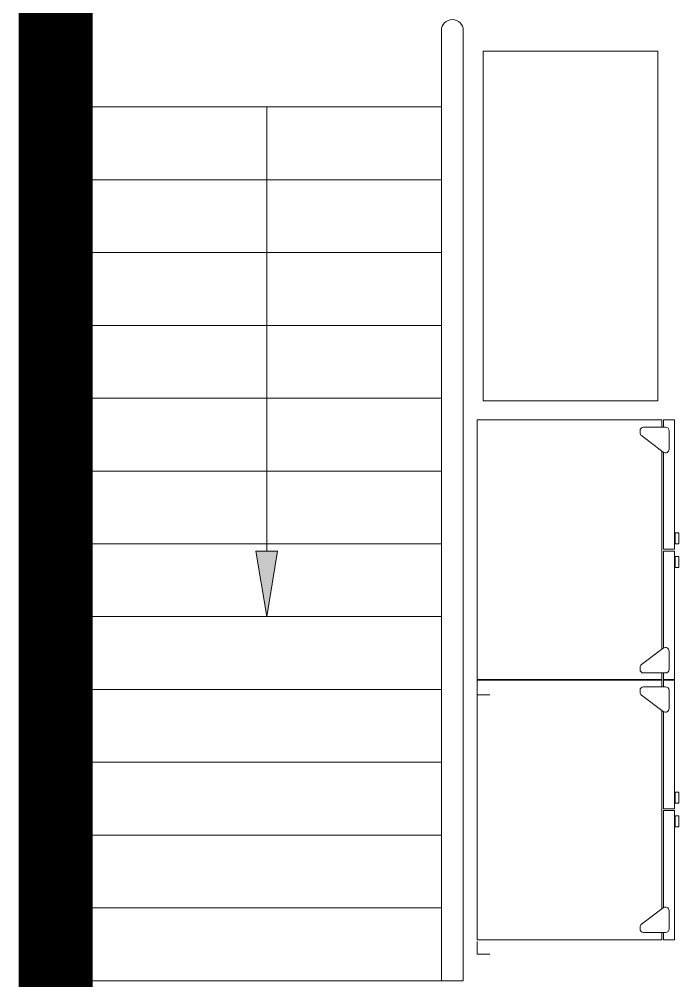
# Model space of a CAD drawing. Header units: inches. Extents: x -675 to 1187, y -924 to 1124.
# Drawn here: x -675.4 to -584.8, y -507.4 to -375.3 of the extents above; entities that cross this region are included whole.
import ezdxf

# ---------------------------------------------------------------- set-up
doc = ezdxf.new("R2010")
doc.units = ezdxf.units.IN
doc.header["$MEASUREMENT"] = 0
doc.layers.get('Defpoints').update_dxf_attribs({"color": 50, "lineweight": 9})
for name, color, linetype, lineweight in [('A-Furn-Chair', 250, 'Continuous', 13), ('Base_dwg', 8, 'Continuous', 9), ('core and shell', 50, 'Continuous', 9), ('S-Appliance-Fine', 250, 'Continuous', 13), ('S-Appliance-Medium', 250, 'Continuous', 13)]:
    doc.layers.add(name, color=color, linetype=linetype, lineweight=lineweight)

# ---------------------------------------------------------------- blocks, each defined once
blk = doc.blocks.new('Base_dwg-531197-Level 1 Copy 1')
at = {"layer": 'core and shell'}
blk.add_hatch(color=256, dxfattribs=at).paths.add_polyline_path([(359.41, 466.6), (357.91, 475.6), (360.91, 475.6)], flags=0)
at = {"layer": 'A-Furn-Chair', "flags": 128}
blk.add_lwpolyline([(389.13, 496.25), (413.13, 496.25), (413.13, 544.25), (389.13, 544.25)], close=True, dxfattribs=at)
at = {"layer": 'core and shell'}
for p, q in [((335.41, 359.9), (335.41, 1861.47)), ((335.41, 548.58), (325.41, 548.58)), ((335.41, 548.46), (325.41, 548.46)), ((335.41, 548.33), (325.41, 548.33)), ((335.41, 548.21), (325.41, 548.21)), ((335.41, 548.08), (325.41, 548.08)), ((335.41, 547.96), (325.41, 547.96)), ((335.41, 547.83), (325.41, 547.83)), ((335.41, 547.71), (325.41, 547.71)), ((335.41, 547.58), (325.41, 547.58)), ((335.41, 547.46), (325.41, 547.46)), ((335.41, 547.33), (325.41, 547.33)), ((335.41, 547.21), (325.41, 547.21)), ((335.41, 547.08), (325.41, 547.08)), ((335.41, 546.96), (325.41, 546.96)), ((335.41, 546.83), (325.41, 546.83)), ((383.41, 547.1), (383.41, 416.6)), ((335.41, 546.71), (325.41, 546.71)), ((335.41, 546.58), (325.41, 546.58)), ((335.41, 546.46), (325.41, 546.46)), ((335.41, 546.33), (325.41, 546.33)), ((335.41, 546.21), (325.41, 546.21)), ((335.41, 546.08), (325.41, 546.08)), ((335.41, 545.96), (325.41, 545.96)), ((335.41, 545.83), (325.41, 545.83)), ((335.41, 545.71), (325.41, 545.71)), ((335.41, 545.58), (325.41, 545.58)), ((335.41, 545.46), (325.41, 545.46)), ((335.41, 545.33), (325.41, 545.33)), ((335.41, 545.21), (325.41, 545.21)), ((335.41, 545.08), (325.41, 545.08)), ((335.41, 544.96), (325.41, 544.96)), ((335.41, 544.83), (325.41, 544.83)), ((335.41, 544.71), (325.41, 544.71)), ((335.41, 544.58), (325.41, 544.58)), ((335.41, 544.46), (325.41, 544.46)), ((335.41, 544.33), (325.41, 544.33)), ((335.41, 544.21), (325.41, 544.21)), ((335.41, 544.08), (325.41, 544.08)), ((335.41, 543.96), (325.41, 543.96)), ((335.41, 543.83), (325.41, 543.83)), ((335.41, 543.71), (325.41, 543.71)), ((335.41, 543.58), (325.41, 543.58)), ((335.41, 543.46), (325.41, 543.46)), ((335.41, 543.33), (325.41, 543.33)), ((335.41, 543.21), (325.41, 543.21)), ((335.41, 543.08), (325.41, 543.08)), ((335.41, 542.96), (325.41, 542.96)), ((335.41, 542.83), (325.41, 542.83)), ((335.41, 542.71), (325.41, 542.71)), ((335.41, 542.58), (325.41, 542.58)), ((335.41, 542.46), (325.41, 542.46)), ((335.41, 542.33), (325.41, 542.33)), ((335.41, 542.21), (325.41, 542.21)), ((335.41, 542.08), (325.41, 542.08)), ((335.41, 541.96), (325.41, 541.96)), ((335.41, 541.83), (325.41, 541.83)), ((335.41, 541.71), (325.41, 541.71)), ((335.41, 541.58), (325.41, 541.58)), ((335.41, 541.46), (325.41, 541.46)), ((335.41, 541.33), (325.41, 541.33)), ((335.41, 541.21), (325.41, 541.21)), ((335.41, 541.08), (325.41, 541.08)), ((335.41, 540.96), (325.41, 540.96)), ((335.41, 540.83), (325.41, 540.83)), ((335.41, 540.71), (325.41, 540.71)), ((335.41, 540.58), (325.41, 540.58)), ((335.41, 540.46), (325.41, 540.46)), ((335.41, 540.33), (325.41, 540.33)), ((335.41, 540.21), (325.41, 540.21)), ((335.41, 540.08), (325.41, 540.08)), ((335.41, 539.96), (325.41, 539.96)), ((335.41, 539.83), (325.41, 539.83)), ((335.41, 539.71), (325.41, 539.71)), ((335.41, 539.58), (325.41, 539.58)), ((335.41, 539.46), (325.41, 539.46)), ((335.41, 539.33), (325.41, 539.33)), ((335.41, 539.21), (325.41, 539.21)), ((335.41, 539.08), (325.41, 539.08)), ((335.41, 538.96), (325.41, 538.96)), ((335.41, 538.83), (325.41, 538.83)), ((335.41, 538.71), (325.41, 538.71)), ((335.41, 538.58), (325.41, 538.58)), ((335.41, 538.46), (325.41, 538.46)), ((335.41, 538.33), (325.41, 538.33)), ((335.41, 538.21), (325.41, 538.21)), ((335.41, 538.08), (325.41, 538.08)), ((335.41, 537.96), (325.41, 537.96)), ((335.41, 537.83), (325.41, 537.83)), ((335.41, 537.71), (325.41, 537.71)), ((335.41, 537.58), (325.41, 537.58)), ((335.41, 537.46), (325.41, 537.46)), ((335.41, 537.33), (325.41, 537.33)), ((335.41, 537.21), (325.41, 537.21)), ((335.41, 537.08), (325.41, 537.08)), ((335.41, 536.96), (325.41, 536.96)), ((335.41, 536.83), (325.41, 536.83)), ((335.41, 536.71), (325.41, 536.71)), ((335.41, 536.58), (325.41, 536.58)), ((335.41, 536.46), (325.41, 536.46)), ((335.41, 536.33), (325.41, 536.33)), ((335.41, 536.21), (325.41, 536.21)), ((359.41, 475.6), (359.41, 536.6)), ((335.41, 536.08), (325.41, 536.08)), ((335.41, 535.96), (325.41, 535.96)), ((335.41, 535.83), (325.41, 535.83)), ((335.41, 535.71), (325.41, 535.71)), ((335.41, 535.58), (325.41, 535.58)), ((335.41, 535.46), (325.41, 535.46)), ((335.41, 535.33), (325.41, 535.33)), ((335.41, 535.21), (325.41, 535.21)), ((335.41, 535.08), (325.41, 535.08)), ((335.41, 534.96), (325.41, 534.96)), ((335.41, 534.83), (325.41, 534.83)), ((335.41, 534.71), (325.41, 534.71)), ((335.41, 534.58), (325.41, 534.58)), ((335.41, 534.46), (325.41, 534.46)), ((335.41, 534.33), (325.41, 534.33)), ((335.41, 534.21), (325.41, 534.21)), ((335.41, 534.08), (325.41, 534.08)), ((335.41, 533.96), (325.41, 533.96)), ((335.41, 533.83), (325.41, 533.83)), ((335.41, 533.71), (325.41, 533.71)), ((335.41, 533.58), (325.41, 533.58)), ((335.41, 533.46), (325.41, 533.46)), ((335.41, 533.33), (325.41, 533.33)), ((335.41, 533.21), (325.41, 533.21)), ((335.41, 533.08), (325.41, 533.08)), ((335.41, 532.96), (325.41, 532.96)), ((335.41, 532.83), (325.41, 532.83)), ((335.41, 532.71), (325.41, 532.71)), ((335.41, 532.58), (325.41, 532.58)), ((335.41, 532.46), (325.41, 532.46)), ((335.41, 532.33), (325.41, 532.33)), ((335.41, 532.21), (325.41, 532.21)), ((335.41, 532.08), (325.41, 532.08)), ((335.41, 531.96), (325.41, 531.96)), ((335.41, 531.83), (325.41, 531.83)), ((335.41, 531.71), (325.41, 531.71)), ((335.41, 531.58), (325.41, 531.58)), ((335.41, 531.46), (325.41, 531.46)), ((335.41, 531.33), (325.41, 531.33)), ((335.41, 531.21), (325.41, 531.21)), ((335.41, 531.08), (325.41, 531.08)), ((335.41, 530.96), (325.41, 530.96)), ((335.41, 530.83), (325.41, 530.83)), ((335.41, 530.71), (325.41, 530.71)), ((335.41, 530.58), (325.41, 530.58)), ((335.41, 530.46), (325.41, 530.46)), ((335.41, 530.33), (325.41, 530.33)), ((335.41, 530.21), (325.41, 530.21)), ((335.41, 530.08), (325.41, 530.08)), ((335.41, 529.96), (325.41, 529.96)), ((335.41, 529.83), (325.41, 529.83)), ((335.41, 529.71), (325.41, 529.71)), ((335.41, 529.58), (325.41, 529.58)), ((335.41, 529.46), (325.41, 529.46)), ((335.41, 529.33), (325.41, 529.33)), ((335.41, 529.21), (325.41, 529.21)), ((335.41, 529.08), (325.41, 529.08)), ((335.41, 528.96), (325.41, 528.96)), ((335.41, 528.83), (325.41, 528.83)), ((335.41, 528.71), (325.41, 528.71)), ((335.41, 528.58), (325.41, 528.58)), ((335.41, 528.46), (325.41, 528.46)), ((335.41, 528.33), (325.41, 528.33)), ((335.41, 528.21), (325.41, 528.21)), ((335.41, 528.08), (325.41, 528.08)), ((335.41, 527.96), (325.41, 527.96)), ((335.41, 527.83), (325.41, 527.83)), ((335.41, 527.71), (325.41, 527.71)), ((335.41, 527.58), (325.41, 527.58)), ((335.41, 527.46), (325.41, 527.46)), ((335.41, 527.33), (325.41, 527.33)), ((335.41, 527.21), (325.41, 527.21)), ((335.41, 527.08), (325.41, 527.08)), ((335.41, 526.96), (325.41, 526.96)), ((335.41, 526.83), (325.41, 526.83)), ((335.41, 526.71), (325.41, 526.71)), ((335.41, 526.58), (325.41, 526.58)), ((335.41, 526.46), (325.41, 526.46)), ((335.41, 526.33), (325.41, 526.33)), ((335.41, 526.21), (325.41, 526.21)), ((335.41, 526.08), (325.41, 526.08)), ((335.41, 525.96), (325.41, 525.96)), ((335.41, 525.83), (325.41, 525.83)), ((335.41, 525.71), (325.41, 525.71)), ((383.41, 526.6), (335.41, 526.6)), ((335.41, 525.58), (325.41, 525.58)), ((335.41, 525.46), (325.41, 525.46)), ((335.41, 525.33), (325.41, 525.33)), ((335.41, 525.21), (325.41, 525.21)), ((335.41, 525.08), (325.41, 525.08)), ((335.41, 524.96), (325.41, 524.96)), ((335.41, 524.83), (325.41, 524.83)), ((335.41, 524.71), (325.41, 524.71)), ((335.41, 524.58), (325.41, 524.58)), ((335.41, 524.46), (325.41, 524.46)), ((335.41, 524.33), (325.41, 524.33)), ((335.41, 524.21), (325.41, 524.21)), ((335.41, 524.08), (325.41, 524.08)), ((335.41, 523.96), (325.41, 523.96)), ((335.41, 523.83), (325.41, 523.83)), ((335.41, 523.71), (325.41, 523.71)), ((335.41, 523.58), (325.41, 523.58)), ((335.41, 523.46), (325.41, 523.46)), ((335.41, 523.33), (325.41, 523.33)), ((335.41, 523.21), (325.41, 523.21)), ((335.41, 523.08), (325.41, 523.08)), ((335.41, 522.96), (325.41, 522.96)), ((335.41, 522.83), (325.41, 522.83)), ((335.41, 522.71), (325.41, 522.71)), ((335.41, 522.58), (325.41, 522.58)), ((335.41, 522.46), (325.41, 522.46)), ((335.41, 522.33), (325.41, 522.33)), ((335.41, 522.21), (325.41, 522.21)), ((335.41, 522.08), (325.41, 522.08)), ((335.41, 521.96), (325.41, 521.96)), ((335.41, 521.83), (325.41, 521.83)), ((335.41, 521.71), (325.41, 521.71)), ((335.41, 521.58), (325.41, 521.58)), ((335.41, 521.46), (325.41, 521.46)), ((335.41, 521.33), (325.41, 521.33)), ((335.41, 521.21), (325.41, 521.21)), ((335.41, 521.08), (325.41, 521.08)), ((335.41, 520.96), (325.41, 520.96)), ((335.41, 520.83), (325.41, 520.83)), ((335.41, 520.71), (325.41, 520.71)), ((335.41, 520.58), (325.41, 520.58)), ((335.41, 520.46), (325.41, 520.46)), ((335.41, 520.33), (325.41, 520.33)), ((335.41, 520.21), (325.41, 520.21)), ((335.41, 520.08), (325.41, 520.08)), ((335.41, 519.96), (325.41, 519.96)), ((335.41, 519.83), (325.41, 519.83)), ((335.41, 519.71), (325.41, 519.71)), ((335.41, 519.58), (325.41, 519.58)), ((335.41, 519.46), (325.41, 519.46)), ((335.41, 519.33), (325.41, 519.33)), ((335.41, 519.21), (325.41, 519.21)), ((335.41, 519.08), (325.41, 519.08)), ((335.41, 518.96), (325.41, 518.96)), ((335.41, 518.83), (325.41, 518.83)), ((335.41, 518.71), (325.41, 518.71)), ((335.41, 518.58), (325.41, 518.58)), ((335.41, 518.46), (325.41, 518.46)), ((335.41, 518.33), (325.41, 518.33)), ((335.41, 518.21), (325.41, 518.21)), ((335.41, 518.08), (325.41, 518.08)), ((335.41, 517.96), (325.41, 517.96)), ((335.41, 517.83), (325.41, 517.83)), ((335.41, 517.71), (325.41, 517.71)), ((335.41, 517.58), (325.41, 517.58)), ((335.41, 517.46), (325.41, 517.46)), ((335.41, 517.33), (325.41, 517.33)), ((335.41, 517.21), (325.41, 517.21)), ((335.41, 517.08), (325.41, 517.08)), ((335.41, 516.96), (325.41, 516.96)), ((335.41, 516.83), (325.41, 516.83)), ((335.41, 516.71), (325.41, 516.71)), ((335.41, 516.58), (325.41, 516.58)), ((335.41, 516.46), (325.41, 516.46)), ((383.41, 516.6), (335.41, 516.6)), ((335.41, 516.33), (325.41, 516.33)), ((335.41, 516.21), (325.41, 516.21)), ((335.41, 516.08), (325.41, 516.08)), ((335.41, 515.96), (325.41, 515.96)), ((335.41, 515.83), (325.41, 515.83)), ((335.41, 515.71), (325.41, 515.71)), ((335.41, 515.58), (325.41, 515.58)), ((335.41, 515.46), (325.41, 515.46)), ((335.41, 515.33), (325.41, 515.33)), ((335.41, 515.21), (325.41, 515.21)), ((335.41, 515.08), (325.41, 515.08)), ((335.41, 514.96), (325.41, 514.96)), ((335.41, 514.83), (325.41, 514.83)), ((335.41, 514.71), (325.41, 514.71)), ((335.41, 514.58), (325.41, 514.58)), ((335.41, 514.46), (325.41, 514.46)), ((335.41, 514.33), (325.41, 514.33)), ((335.41, 514.21), (325.41, 514.21)), ((335.41, 514.08), (325.41, 514.08)), ((335.41, 513.96), (325.41, 513.96)), ((335.41, 513.83), (325.41, 513.83)), ((335.41, 513.71), (325.41, 513.71)), ((335.41, 513.58), (325.41, 513.58)), ((335.41, 513.46), (325.41, 513.46)), ((335.41, 513.33), (325.41, 513.33)), ((335.41, 513.21), (325.41, 513.21)), ((335.41, 513.08), (325.41, 513.08)), ((335.41, 512.96), (325.41, 512.96)), ((335.41, 512.83), (325.41, 512.83)), ((335.41, 512.71), (325.41, 512.71)), ((335.41, 512.58), (325.41, 512.58)), ((335.41, 512.46), (325.41, 512.46)), ((335.41, 512.33), (325.41, 512.33)), ((335.41, 512.21), (325.41, 512.21)), ((335.41, 512.08), (325.41, 512.08)), ((335.41, 511.96), (325.41, 511.96)), ((335.41, 511.83), (325.41, 511.83)), ((335.41, 511.71), (325.41, 511.71)), ((335.41, 511.58), (325.41, 511.58)), ((335.41, 511.46), (325.41, 511.46)), ((335.41, 511.33), (325.41, 511.33)), ((335.41, 511.21), (325.41, 511.21)), ((335.41, 511.08), (325.41, 511.08)), ((335.41, 510.96), (325.41, 510.96)), ((335.41, 510.83), (325.41, 510.83)), ((335.41, 510.71), (325.41, 510.71)), ((335.41, 510.58), (325.41, 510.58)), ((335.41, 510.46), (325.41, 510.46)), ((335.41, 510.33), (325.41, 510.33)), ((335.41, 510.21), (325.41, 510.21)), ((335.41, 510.08), (325.41, 510.08)), ((335.41, 509.96), (325.41, 509.96)), ((335.41, 509.83), (325.41, 509.83)), ((335.41, 509.71), (325.41, 509.71)), ((335.41, 509.58), (325.41, 509.58)), ((335.41, 509.46), (325.41, 509.46)), ((335.41, 509.33), (325.41, 509.33)), ((335.41, 509.21), (325.41, 509.21)), ((335.41, 509.08), (325.41, 509.08)), ((335.41, 508.96), (325.41, 508.96)), ((335.41, 508.83), (325.41, 508.83)), ((335.41, 508.71), (325.41, 508.71)), ((335.41, 508.58), (325.41, 508.58)), ((335.41, 508.46), (325.41, 508.46)), ((335.41, 508.33), (325.41, 508.33)), ((335.41, 508.21), (325.41, 508.21)), ((335.41, 508.08), (325.41, 508.08)), ((335.41, 507.96), (325.41, 507.96)), ((335.41, 507.83), (325.41, 507.83)), ((335.41, 507.71), (325.41, 507.71)), ((335.41, 507.58), (325.41, 507.58)), ((335.41, 507.46), (325.41, 507.46)), ((335.41, 507.33), (325.41, 507.33)), ((335.41, 507.21), (325.41, 507.21)), ((335.41, 507.08), (325.41, 507.08)), ((335.41, 506.96), (325.41, 506.96)), ((335.41, 506.83), (325.41, 506.83)), ((335.41, 506.71), (325.41, 506.71)), ((335.41, 506.58), (325.41, 506.58)), ((335.41, 506.46), (325.41, 506.46)), ((335.41, 506.33), (325.41, 506.33)), ((335.41, 506.21), (325.41, 506.21)), ((335.41, 506.08), (325.41, 506.08)), ((335.41, 505.96), (325.41, 505.96)), ((335.41, 505.83), (325.41, 505.83)), ((383.41, 506.6), (335.41, 506.6)), ((335.41, 505.71), (325.41, 505.71)), ((335.41, 505.58), (325.41, 505.58)), ((335.41, 505.46), (325.41, 505.46)), ((335.41, 505.33), (325.41, 505.33)), ((335.41, 505.21), (325.41, 505.21)), ((335.41, 505.08), (325.41, 505.08)), ((335.41, 504.96), (325.41, 504.96)), ((335.41, 504.83), (325.41, 504.83)), ((335.41, 504.71), (325.41, 504.71)), ((335.41, 504.58), (325.41, 504.58)), ((335.41, 504.46), (325.41, 504.46)), ((335.41, 504.33), (325.41, 504.33)), ((335.41, 504.21), (325.41, 504.21)), ((335.41, 504.08), (325.41, 504.08)), ((335.41, 503.96), (325.41, 503.96)), ((335.41, 503.83), (325.41, 503.83)), ((335.41, 503.71), (325.41, 503.71)), ((335.41, 503.58), (325.41, 503.58)), ((335.41, 503.46), (325.41, 503.46)), ((335.41, 503.33), (325.41, 503.33)), ((335.41, 503.21), (325.41, 503.21)), ((335.41, 503.08), (325.41, 503.08)), ((335.41, 502.96), (325.41, 502.96)), ((335.41, 502.83), (325.41, 502.83)), ((335.41, 502.71), (325.41, 502.71)), ((335.41, 502.58), (325.41, 502.58)), ((335.41, 502.46), (325.41, 502.46)), ((335.41, 502.33), (325.41, 502.33)), ((335.41, 502.21), (325.41, 502.21)), ((335.41, 502.08), (325.41, 502.08)), ((335.41, 501.96), (325.41, 501.96)), ((335.41, 501.83), (325.41, 501.83)), ((335.41, 501.71), (325.41, 501.71)), ((335.41, 501.58), (325.41, 501.58)), ((335.41, 501.46), (325.41, 501.46)), ((335.41, 501.33), (325.41, 501.33)), ((335.41, 501.21), (325.41, 501.21)), ((335.41, 501.08), (325.41, 501.08)), ((335.41, 500.96), (325.41, 500.96)), ((335.41, 500.83), (325.41, 500.83)), ((335.41, 500.71), (325.41, 500.71)), ((335.41, 500.58), (325.41, 500.58)), ((335.41, 500.46), (325.41, 500.46)), ((335.41, 500.33), (325.41, 500.33)), ((335.41, 500.21), (325.41, 500.21)), ((335.41, 500.08), (325.41, 500.08)), ((335.41, 499.96), (325.41, 499.96)), ((335.41, 499.83), (325.41, 499.83)), ((335.41, 499.71), (325.41, 499.71)), ((335.41, 499.58), (325.41, 499.58)), ((335.41, 499.46), (325.41, 499.46)), ((335.41, 499.33), (325.41, 499.33)), ((335.41, 499.21), (325.41, 499.21)), ((335.41, 499.08), (325.41, 499.08)), ((335.41, 498.96), (325.41, 498.96)), ((335.41, 498.83), (325.41, 498.83)), ((335.41, 498.71), (325.41, 498.71)), ((335.41, 498.58), (325.41, 498.58)), ((335.41, 498.46), (325.41, 498.46)), ((335.41, 498.33), (325.41, 498.33)), ((335.41, 498.21), (325.41, 498.21)), ((335.41, 498.08), (325.41, 498.08)), ((335.41, 497.96), (325.41, 497.96)), ((335.41, 497.83), (325.41, 497.83)), ((335.41, 497.71), (325.41, 497.71)), ((335.41, 497.58), (325.41, 497.58)), ((335.41, 497.46), (325.41, 497.46)), ((335.41, 497.33), (325.41, 497.33)), ((335.41, 497.21), (325.41, 497.21)), ((335.41, 497.08), (325.41, 497.08)), ((335.41, 496.96), (325.41, 496.96)), ((335.41, 496.83), (325.41, 496.83)), ((335.41, 496.71), (325.41, 496.71)), ((335.41, 496.58), (325.41, 496.58)), ((383.41, 496.6), (335.41, 496.6)), ((335.41, 496.46), (325.41, 496.46)), ((335.41, 496.33), (325.41, 496.33)), ((335.41, 496.21), (325.41, 496.21)), ((335.41, 496.08), (325.41, 496.08)), ((335.41, 495.96), (325.41, 495.96)), ((335.41, 495.83), (325.41, 495.83)), ((335.41, 495.71), (325.41, 495.71)), ((335.41, 495.58), (325.41, 495.58)), ((335.41, 495.46), (325.41, 495.46)), ((335.41, 495.33), (325.41, 495.33)), ((335.41, 495.21), (325.41, 495.21)), ((335.41, 495.08), (325.41, 495.08)), ((335.41, 494.96), (325.41, 494.96)), ((335.41, 494.83), (325.41, 494.83)), ((335.41, 494.71), (325.41, 494.71)), ((335.41, 494.58), (325.41, 494.58)), ((335.41, 494.46), (325.41, 494.46)), ((335.41, 494.33), (325.41, 494.33)), ((335.41, 494.21), (325.41, 494.21)), ((335.41, 494.08), (325.41, 494.08)), ((335.41, 493.96), (325.41, 493.96)), ((335.41, 493.83), (325.41, 493.83)), ((335.41, 493.71), (325.41, 493.71)), ((335.41, 493.58), (325.41, 493.58)), ((335.41, 493.46), (325.41, 493.46)), ((335.41, 493.33), (325.41, 493.33)), ((335.41, 493.21), (325.41, 493.21)), ((335.41, 493.08), (325.41, 493.08)), ((335.41, 492.96), (325.41, 492.96)), ((335.41, 492.83), (325.41, 492.83)), ((335.41, 492.71), (325.41, 492.71)), ((335.41, 492.58), (325.41, 492.58)), ((335.41, 492.46), (325.41, 492.46)), ((335.41, 492.33), (325.41, 492.33)), ((335.41, 492.21), (325.41, 492.21)), ((335.41, 492.08), (325.41, 492.08)), ((335.41, 491.96), (325.41, 491.96)), ((335.41, 491.83), (325.41, 491.83)), ((335.41, 491.71), (325.41, 491.71)), ((335.41, 491.58), (325.41, 491.58)), ((335.41, 491.46), (325.41, 491.46)), ((335.41, 491.33), (325.41, 491.33)), ((335.41, 491.21), (325.41, 491.21)), ((335.41, 491.08), (325.41, 491.08)), ((335.41, 490.96), (325.41, 490.96)), ((335.41, 490.83), (325.41, 490.83)), ((335.41, 490.71), (325.41, 490.71)), ((335.41, 490.58), (325.41, 490.58)), ((335.41, 490.46), (325.41, 490.46)), ((335.41, 490.33), (325.41, 490.33)), ((335.41, 490.21), (325.41, 490.21)), ((335.41, 490.08), (325.41, 490.08)), ((335.41, 489.96), (325.41, 489.96)), ((335.41, 489.83), (325.41, 489.83)), ((335.41, 489.71), (325.41, 489.71)), ((335.41, 489.58), (325.41, 489.58)), ((335.41, 489.46), (325.41, 489.46)), ((335.41, 489.33), (325.41, 489.33)), ((335.41, 489.21), (325.41, 489.21)), ((335.41, 489.08), (325.41, 489.08)), ((335.41, 488.96), (325.41, 488.96)), ((335.41, 488.83), (325.41, 488.83)), ((335.41, 488.71), (325.41, 488.71)), ((335.41, 488.58), (325.41, 488.58)), ((335.41, 488.46), (325.41, 488.46)), ((335.41, 488.33), (325.41, 488.33)), ((335.41, 488.21), (325.41, 488.21)), ((335.41, 488.08), (325.41, 488.08)), ((335.41, 487.96), (325.41, 487.96)), ((335.41, 487.83), (325.41, 487.83)), ((335.41, 487.71), (325.41, 487.71)), ((335.41, 487.58), (325.41, 487.58)), ((335.41, 487.46), (325.41, 487.46)), ((335.41, 487.33), (325.41, 487.33)), ((335.41, 487.21), (325.41, 487.21)), ((335.41, 487.08), (325.41, 487.08)), ((335.41, 486.96), (325.41, 486.96)), ((335.41, 486.83), (325.41, 486.83)), ((335.41, 486.71), (325.41, 486.71)), ((335.41, 486.58), (325.41, 486.58)), ((335.41, 486.46), (325.41, 486.46)), ((335.41, 486.33), (325.41, 486.33)), ((335.41, 486.21), (325.41, 486.21)), ((335.41, 486.08), (325.41, 486.08)), ((383.41, 486.6), (335.41, 486.6)), ((335.41, 485.96), (325.41, 485.96)), ((335.41, 485.83), (325.41, 485.83)), ((335.41, 485.71), (325.41, 485.71)), ((335.41, 485.58), (325.41, 485.58)), ((335.41, 485.46), (325.41, 485.46)), ((335.41, 485.33), (325.41, 485.33)), ((335.41, 485.21), (325.41, 485.21)), ((335.41, 485.08), (325.41, 485.08)), ((335.41, 484.96), (325.41, 484.96)), ((335.41, 484.83), (325.41, 484.83)), ((335.41, 484.71), (325.41, 484.71)), ((335.41, 484.58), (325.41, 484.58)), ((335.41, 484.46), (325.41, 484.46)), ((335.41, 484.33), (325.41, 484.33)), ((335.41, 484.21), (325.41, 484.21)), ((335.41, 484.08), (325.41, 484.08)), ((335.41, 483.96), (325.41, 483.96)), ((335.41, 483.83), (325.41, 483.83)), ((335.41, 483.71), (325.41, 483.71)), ((335.41, 483.58), (325.41, 483.58)), ((335.41, 483.46), (325.41, 483.46)), ((335.41, 483.33), (325.41, 483.33)), ((335.41, 483.21), (325.41, 483.21)), ((335.41, 483.08), (325.41, 483.08)), ((335.41, 482.96), (325.41, 482.96)), ((335.41, 482.83), (325.41, 482.83)), ((335.41, 482.71), (325.41, 482.71)), ((335.41, 482.58), (325.41, 482.58)), ((335.41, 482.46), (325.41, 482.46)), ((335.41, 482.33), (325.41, 482.33)), ((335.41, 482.21), (325.41, 482.21)), ((335.41, 482.08), (325.41, 482.08)), ((335.41, 481.96), (325.41, 481.96)), ((335.41, 481.83), (325.41, 481.83)), ((335.41, 481.71), (325.41, 481.71)), ((335.41, 481.58), (325.41, 481.58)), ((335.41, 481.46), (325.41, 481.46)), ((335.41, 481.33), (325.41, 481.33)), ((335.41, 481.21), (325.41, 481.21)), ((335.41, 481.08), (325.41, 481.08)), ((335.41, 480.96), (325.41, 480.96)), ((335.41, 480.83), (325.41, 480.83)), ((335.41, 480.71), (325.41, 480.71)), ((335.41, 480.58), (325.41, 480.58)), ((335.41, 480.46), (325.41, 480.46)), ((335.41, 480.33), (325.41, 480.33)), ((335.41, 480.21), (325.41, 480.21)), ((335.41, 480.08), (325.41, 480.08)), ((335.41, 479.96), (325.41, 479.96)), ((335.41, 479.83), (325.41, 479.83)), ((335.41, 479.71), (325.41, 479.71)), ((335.41, 479.58), (325.41, 479.58)), ((335.41, 479.46), (325.41, 479.46)), ((335.41, 479.33), (325.41, 479.33)), ((335.41, 479.21), (325.41, 479.21)), ((335.41, 479.08), (325.41, 479.08)), ((335.41, 478.96), (325.41, 478.96)), ((335.41, 478.83), (325.41, 478.83)), ((335.41, 478.71), (325.41, 478.71)), ((335.41, 478.58), (325.41, 478.58)), ((335.41, 478.46), (325.41, 478.46)), ((335.41, 478.33), (325.41, 478.33)), ((335.41, 478.21), (325.41, 478.21)), ((335.41, 478.08), (325.41, 478.08)), ((335.41, 477.96), (325.41, 477.96)), ((335.41, 477.83), (325.41, 477.83)), ((335.41, 477.71), (325.41, 477.71)), ((335.41, 477.58), (325.41, 477.58)), ((335.41, 477.46), (325.41, 477.46)), ((335.41, 477.33), (325.41, 477.33)), ((335.41, 477.21), (325.41, 477.21)), ((335.41, 477.08), (325.41, 477.08)), ((335.41, 476.96), (325.41, 476.96)), ((335.41, 476.83), (325.41, 476.83)), ((335.41, 476.71), (325.41, 476.71)), ((335.41, 476.58), (325.41, 476.58)), ((335.41, 476.46), (325.41, 476.46)), ((335.41, 476.33), (325.41, 476.33)), ((335.41, 476.21), (325.41, 476.21)), ((335.41, 476.08), (325.41, 476.08)), ((335.41, 475.96), (325.41, 475.96)), ((335.41, 475.83), (325.41, 475.83)), ((335.41, 475.71), (325.41, 475.71)), ((335.41, 475.58), (325.41, 475.58)), ((335.41, 475.46), (325.41, 475.46)), ((383.41, 476.6), (335.41, 476.6)), ((359.41, 466.6), (357.91, 475.6)), ((357.91, 475.6), (360.91, 475.6)), ((360.91, 475.6), (359.41, 466.6)), ((335.41, 475.33), (325.41, 475.33)), ((335.41, 475.21), (325.41, 475.21)), ((335.41, 475.08), (325.41, 475.08)), ((335.41, 474.96), (325.41, 474.96)), ((335.41, 474.83), (325.41, 474.83)), ((335.41, 474.71), (325.41, 474.71)), ((335.41, 474.58), (325.41, 474.58)), ((335.41, 474.46), (325.41, 474.46)), ((335.41, 474.33), (325.41, 474.33)), ((335.41, 474.21), (325.41, 474.21)), ((335.41, 474.08), (325.41, 474.08)), ((335.41, 473.96), (325.41, 473.96)), ((335.41, 473.83), (325.41, 473.83)), ((335.41, 473.71), (325.41, 473.71)), ((335.41, 473.58), (325.41, 473.58)), ((335.41, 473.46), (325.41, 473.46)), ((335.41, 473.33), (325.41, 473.33)), ((335.41, 473.21), (325.41, 473.21)), ((335.41, 473.08), (325.41, 473.08)), ((335.41, 472.96), (325.41, 472.96)), ((335.41, 472.83), (325.41, 472.83)), ((335.41, 472.71), (325.41, 472.71)), ((335.41, 472.58), (325.41, 472.58)), ((335.41, 472.46), (325.41, 472.46)), ((335.41, 472.33), (325.41, 472.33)), ((335.41, 472.21), (325.41, 472.21)), ((335.41, 472.08), (325.41, 472.08)), ((335.41, 471.96), (325.41, 471.96)), ((335.41, 471.83), (325.41, 471.83)), ((335.41, 471.71), (325.41, 471.71)), ((335.41, 471.58), (325.41, 471.58)), ((335.41, 471.46), (325.41, 471.46)), ((335.41, 471.33), (325.41, 471.33)), ((335.41, 471.21), (325.41, 471.21)), ((335.41, 471.08), (325.41, 471.08)), ((335.41, 470.96), (325.41, 470.96)), ((335.41, 470.83), (325.41, 470.83)), ((335.41, 470.71), (325.41, 470.71)), ((335.41, 470.58), (325.41, 470.58)), ((335.41, 470.46), (325.41, 470.46)), ((335.41, 470.33), (325.41, 470.33)), ((335.41, 470.21), (325.41, 470.21)), ((335.41, 470.08), (325.41, 470.08)), ((335.41, 469.96), (325.41, 469.96)), ((335.41, 469.83), (325.41, 469.83)), ((335.41, 469.71), (325.41, 469.71)), ((335.41, 469.58), (325.41, 469.58)), ((335.41, 469.46), (325.41, 469.46)), ((335.41, 469.33), (325.41, 469.33)), ((335.41, 469.21), (325.41, 469.21)), ((335.41, 469.08), (325.41, 469.08)), ((335.41, 468.96), (325.41, 468.96)), ((335.41, 468.83), (325.41, 468.83)), ((335.41, 468.71), (325.41, 468.71)), ((335.41, 468.58), (325.41, 468.58)), ((335.41, 468.46), (325.41, 468.46)), ((335.41, 468.33), (325.41, 468.33)), ((335.41, 468.21), (325.41, 468.21)), ((335.41, 468.08), (325.41, 468.08)), ((335.41, 467.96), (325.41, 467.96)), ((335.41, 467.83), (325.41, 467.83)), ((335.41, 467.71), (325.41, 467.71)), ((335.41, 467.58), (325.41, 467.58)), ((335.41, 467.46), (325.41, 467.46)), ((335.41, 467.33), (325.41, 467.33)), ((335.41, 467.21), (325.41, 467.21)), ((335.41, 467.08), (325.41, 467.08)), ((335.41, 466.96), (325.41, 466.96)), ((335.41, 466.83), (325.41, 466.83)), ((335.41, 466.71), (325.41, 466.71)), ((335.41, 466.58), (325.41, 466.58)), ((335.41, 466.46), (325.41, 466.46)), ((335.41, 466.33), (325.41, 466.33)), ((335.41, 466.21), (325.41, 466.21)), ((383.41, 466.6), (335.41, 466.6)), ((335.41, 466.08), (325.41, 466.08)), ((335.41, 465.96), (325.41, 465.96)), ((335.41, 465.83), (325.41, 465.83)), ((335.41, 465.71), (325.41, 465.71)), ((335.41, 465.58), (325.41, 465.58)), ((335.41, 465.46), (325.41, 465.46)), ((335.41, 465.33), (325.41, 465.33)), ((335.41, 465.21), (325.41, 465.21)), ((335.41, 465.08), (325.41, 465.08)), ((335.41, 464.96), (325.41, 464.96)), ((335.41, 464.83), (325.41, 464.83)), ((335.41, 464.71), (325.41, 464.71)), ((335.41, 464.58), (325.41, 464.58)), ((335.41, 464.46), (325.41, 464.46)), ((335.41, 464.33), (325.41, 464.33)), ((335.41, 464.21), (325.41, 464.21)), ((335.41, 464.08), (325.41, 464.08)), ((335.41, 463.96), (325.41, 463.96)), ((335.41, 463.83), (325.41, 463.83)), ((335.41, 463.71), (325.41, 463.71)), ((335.41, 463.58), (325.41, 463.58)), ((335.41, 463.46), (325.41, 463.46)), ((335.41, 463.33), (325.41, 463.33)), ((335.41, 463.21), (325.41, 463.21)), ((335.41, 463.08), (325.41, 463.08)), ((335.41, 462.96), (325.41, 462.96)), ((335.41, 462.83), (325.41, 462.83)), ((335.41, 462.71), (325.41, 462.71)), ((335.41, 462.58), (325.41, 462.58)), ((335.41, 462.46), (325.41, 462.46)), ((335.41, 462.33), (325.41, 462.33)), ((335.41, 462.21), (325.41, 462.21)), ((335.41, 462.08), (325.41, 462.08)), ((335.41, 461.96), (325.41, 461.96)), ((335.41, 461.83), (325.41, 461.83)), ((335.41, 461.71), (325.41, 461.71)), ((335.41, 461.58), (325.41, 461.58)), ((335.41, 461.46), (325.41, 461.46)), ((335.41, 461.33), (325.41, 461.33)), ((335.41, 461.21), (325.41, 461.21)), ((335.41, 461.08), (325.41, 461.08)), ((335.41, 460.96), (325.41, 460.96)), ((335.41, 460.83), (325.41, 460.83)), ((335.41, 460.71), (325.41, 460.71)), ((335.41, 460.58), (325.41, 460.58)), ((335.41, 460.46), (325.41, 460.46)), ((335.41, 460.33), (325.41, 460.33)), ((335.41, 460.21), (325.41, 460.21)), ((335.41, 460.08), (325.41, 460.08)), ((335.41, 459.96), (325.41, 459.96)), ((335.41, 459.83), (325.41, 459.83)), ((335.41, 459.71), (325.41, 459.71)), ((335.41, 459.58), (325.41, 459.58)), ((335.41, 459.46), (325.41, 459.46)), ((335.41, 459.33), (325.41, 459.33)), ((335.41, 459.21), (325.41, 459.21)), ((335.41, 459.08), (325.41, 459.08)), ((335.41, 458.96), (325.41, 458.96)), ((335.41, 458.83), (325.41, 458.83)), ((335.41, 458.71), (325.41, 458.71)), ((335.41, 458.58), (325.41, 458.58)), ((335.41, 458.46), (325.41, 458.46)), ((335.41, 458.33), (325.41, 458.33)), ((335.41, 458.21), (325.41, 458.21)), ((335.41, 458.08), (325.41, 458.08)), ((335.41, 457.96), (325.41, 457.96)), ((335.41, 457.83), (325.41, 457.83)), ((335.41, 457.71), (325.41, 457.71)), ((335.41, 457.58), (325.41, 457.58)), ((335.41, 457.46), (325.41, 457.46)), ((335.41, 457.33), (325.41, 457.33)), ((335.41, 457.21), (325.41, 457.21)), ((335.41, 457.08), (325.41, 457.08)), ((335.41, 456.96), (325.41, 456.96)), ((335.41, 456.83), (325.41, 456.83)), ((335.41, 456.71), (325.41, 456.71)), ((335.41, 456.58), (325.41, 456.58)), ((335.41, 456.46), (325.41, 456.46)), ((335.41, 456.33), (325.41, 456.33)), ((335.41, 456.21), (325.41, 456.21)), ((335.41, 456.08), (325.41, 456.08)), ((335.41, 455.96), (325.41, 455.96)), ((335.41, 455.83), (325.41, 455.83)), ((335.41, 455.71), (325.41, 455.71)), ((383.41, 456.6), (335.41, 456.6)), ((335.41, 455.58), (325.41, 455.58)), ((335.41, 455.46), (325.41, 455.46)), ((335.41, 455.33), (325.41, 455.33)), ((335.41, 455.21), (325.41, 455.21)), ((335.41, 455.08), (325.41, 455.08)), ((335.41, 454.96), (325.41, 454.96)), ((335.41, 454.83), (325.41, 454.83)), ((335.41, 454.71), (325.41, 454.71)), ((335.41, 454.58), (325.41, 454.58)), ((335.41, 454.46), (325.41, 454.46)), ((335.41, 454.33), (325.41, 454.33)), ((335.41, 454.21), (325.41, 454.21)), ((335.41, 454.08), (325.41, 454.08)), ((335.41, 453.96), (325.41, 453.96)), ((335.41, 453.83), (325.41, 453.83)), ((335.41, 453.71), (325.41, 453.71)), ((335.41, 453.58), (325.41, 453.58)), ((335.41, 453.46), (325.41, 453.46)), ((335.41, 453.33), (325.41, 453.33)), ((335.41, 453.21), (325.41, 453.21)), ((335.41, 453.08), (325.41, 453.08)), ((335.41, 452.96), (325.41, 452.96)), ((335.41, 452.83), (325.41, 452.83)), ((335.41, 452.71), (325.41, 452.71)), ((335.41, 452.58), (325.41, 452.58)), ((335.41, 452.46), (325.41, 452.46)), ((335.41, 452.33), (325.41, 452.33)), ((335.41, 452.21), (325.41, 452.21)), ((335.41, 452.08), (325.41, 452.08)), ((335.41, 451.96), (325.41, 451.96)), ((335.41, 451.83), (325.41, 451.83)), ((335.41, 451.71), (325.41, 451.71)), ((335.41, 451.58), (325.41, 451.58)), ((335.41, 451.46), (325.41, 451.46)), ((335.41, 451.33), (325.41, 451.33)), ((335.41, 451.21), (325.41, 451.21)), ((335.41, 451.08), (325.41, 451.08)), ((335.41, 450.96), (325.41, 450.96)), ((335.41, 450.83), (325.41, 450.83)), ((335.41, 450.71), (325.41, 450.71)), ((335.41, 450.58), (325.41, 450.58)), ((335.41, 450.46), (325.41, 450.46)), ((335.41, 450.33), (325.41, 450.33)), ((335.41, 450.21), (325.41, 450.21)), ((335.41, 450.08), (325.41, 450.08)), ((335.41, 449.96), (325.41, 449.96)), ((335.41, 449.83), (325.41, 449.83)), ((335.41, 449.71), (325.41, 449.71)), ((335.41, 449.58), (325.41, 449.58)), ((335.41, 449.46), (325.41, 449.46)), ((335.41, 449.33), (325.41, 449.33)), ((335.41, 449.21), (325.41, 449.21)), ((335.41, 449.08), (325.41, 449.08)), ((335.41, 448.96), (325.41, 448.96)), ((335.41, 448.83), (325.41, 448.83)), ((335.41, 448.71), (325.41, 448.71)), ((335.41, 448.58), (325.41, 448.58)), ((335.41, 448.46), (325.41, 448.46)), ((335.41, 448.33), (325.41, 448.33)), ((335.41, 448.21), (325.41, 448.21)), ((335.41, 448.08), (325.41, 448.08)), ((335.41, 447.96), (325.41, 447.96)), ((335.41, 447.83), (325.41, 447.83)), ((335.41, 447.71), (325.41, 447.71)), ((335.41, 447.58), (325.41, 447.58)), ((335.41, 447.46), (325.41, 447.46)), ((335.41, 447.33), (325.41, 447.33)), ((335.41, 447.21), (325.41, 447.21)), ((335.41, 447.08), (325.41, 447.08)), ((335.41, 446.96), (325.41, 446.96)), ((335.41, 446.83), (325.41, 446.83)), ((335.41, 446.71), (325.41, 446.71)), ((335.41, 446.58), (325.41, 446.58)), ((335.41, 446.46), (325.41, 446.46)), ((383.41, 446.6), (335.41, 446.6)), ((335.41, 446.33), (325.41, 446.33)), ((335.41, 446.21), (325.41, 446.21)), ((335.41, 446.08), (325.41, 446.08)), ((335.41, 445.96), (325.41, 445.96)), ((335.41, 445.83), (325.41, 445.83)), ((335.41, 445.71), (325.41, 445.71)), ((335.41, 445.58), (325.41, 445.58)), ((335.41, 445.46), (325.41, 445.46)), ((335.41, 445.33), (325.41, 445.33)), ((335.41, 445.21), (325.41, 445.21)), ((335.41, 445.08), (325.41, 445.08)), ((335.41, 444.96), (325.41, 444.96)), ((335.41, 444.83), (325.41, 444.83)), ((335.41, 444.71), (325.41, 444.71)), ((335.41, 444.58), (325.41, 444.58)), ((335.41, 444.46), (325.41, 444.46)), ((335.41, 444.33), (325.41, 444.33)), ((335.41, 444.21), (325.41, 444.21)), ((335.41, 444.08), (325.41, 444.08)), ((335.41, 443.96), (325.41, 443.96)), ((335.41, 443.83), (325.41, 443.83)), ((335.41, 443.71), (325.41, 443.71)), ((335.41, 443.58), (325.41, 443.58)), ((335.41, 443.46), (325.41, 443.46)), ((335.41, 443.33), (325.41, 443.33)), ((335.41, 443.21), (325.41, 443.21)), ((335.41, 443.08), (325.41, 443.08)), ((335.41, 442.96), (325.41, 442.96)), ((335.41, 442.83), (325.41, 442.83)), ((335.41, 442.71), (325.41, 442.71)), ((335.41, 442.58), (325.41, 442.58)), ((335.41, 442.46), (325.41, 442.46)), ((335.41, 442.33), (325.41, 442.33)), ((335.41, 442.21), (325.41, 442.21)), ((335.41, 442.08), (325.41, 442.08)), ((335.41, 441.96), (325.41, 441.96)), ((335.41, 441.83), (325.41, 441.83)), ((335.41, 441.71), (325.41, 441.71)), ((335.41, 441.58), (325.41, 441.58)), ((335.41, 441.46), (325.41, 441.46)), ((335.41, 441.33), (325.41, 441.33)), ((335.41, 441.21), (325.41, 441.21)), ((335.41, 441.08), (325.41, 441.08)), ((335.41, 440.96), (325.41, 440.96)), ((335.41, 440.83), (325.41, 440.83)), ((335.41, 440.71), (325.41, 440.71)), ((335.41, 440.58), (325.41, 440.58)), ((335.41, 440.46), (325.41, 440.46)), ((335.41, 440.33), (325.41, 440.33)), ((335.41, 440.21), (325.41, 440.21)), ((335.41, 440.08), (325.41, 440.08)), ((335.41, 439.96), (325.41, 439.96)), ((335.41, 439.83), (325.41, 439.83)), ((335.41, 439.71), (325.41, 439.71)), ((335.41, 439.58), (325.41, 439.58)), ((335.41, 439.46), (325.41, 439.46)), ((335.41, 439.33), (325.41, 439.33)), ((335.41, 439.21), (325.41, 439.21)), ((335.41, 439.08), (325.41, 439.08)), ((335.41, 438.96), (325.41, 438.96)), ((335.41, 438.83), (325.41, 438.83)), ((335.41, 438.71), (325.41, 438.71)), ((335.41, 438.58), (325.41, 438.58)), ((335.41, 438.46), (325.41, 438.46)), ((335.41, 438.33), (325.41, 438.33)), ((335.41, 438.21), (325.41, 438.21)), ((335.41, 438.08), (325.41, 438.08)), ((335.41, 437.96), (325.41, 437.96)), ((335.41, 437.83), (325.41, 437.83)), ((335.41, 437.71), (325.41, 437.71)), ((335.41, 437.58), (325.41, 437.58)), ((335.41, 437.46), (325.41, 437.46)), ((335.41, 437.33), (325.41, 437.33)), ((335.41, 437.21), (325.41, 437.21)), ((335.41, 437.08), (325.41, 437.08)), ((335.41, 436.96), (325.41, 436.96)), ((335.41, 436.83), (325.41, 436.83)), ((335.41, 436.71), (325.41, 436.71)), ((335.41, 436.58), (325.41, 436.58)), ((335.41, 436.46), (325.41, 436.46)), ((335.41, 436.33), (325.41, 436.33)), ((335.41, 436.21), (325.41, 436.21)), ((335.41, 436.08), (325.41, 436.08)), ((335.41, 435.96), (325.41, 435.96)), ((335.41, 435.83), (325.41, 435.83)), ((383.41, 436.6), (335.41, 436.6)), ((335.41, 435.71), (325.41, 435.71)), ((335.41, 435.58), (325.41, 435.58)), ((335.41, 435.46), (325.41, 435.46)), ((335.41, 435.33), (325.41, 435.33)), ((335.41, 435.21), (325.41, 435.21)), ((335.41, 435.08), (325.41, 435.08)), ((335.41, 434.96), (325.41, 434.96)), ((335.41, 434.83), (325.41, 434.83)), ((335.41, 434.71), (325.41, 434.71)), ((335.41, 434.58), (325.41, 434.58)), ((335.41, 434.46), (325.41, 434.46)), ((335.41, 434.33), (325.41, 434.33)), ((335.41, 434.21), (325.41, 434.21)), ((335.41, 434.08), (325.41, 434.08)), ((335.41, 433.96), (325.41, 433.96)), ((335.41, 433.83), (325.41, 433.83)), ((335.41, 433.71), (325.41, 433.71)), ((335.41, 433.58), (325.41, 433.58)), ((335.41, 433.46), (325.41, 433.46)), ((335.41, 433.33), (325.41, 433.33)), ((335.41, 433.21), (325.41, 433.21)), ((335.41, 433.08), (325.41, 433.08)), ((335.41, 432.96), (325.41, 432.96)), ((335.41, 432.83), (325.41, 432.83)), ((335.41, 432.71), (325.41, 432.71)), ((335.41, 432.58), (325.41, 432.58)), ((335.41, 432.46), (325.41, 432.46)), ((335.41, 432.33), (325.41, 432.33)), ((335.41, 432.21), (325.41, 432.21)), ((335.41, 432.08), (325.41, 432.08)), ((335.41, 431.96), (325.41, 431.96)), ((335.41, 431.83), (325.41, 431.83)), ((335.41, 431.71), (325.41, 431.71)), ((335.41, 431.58), (325.41, 431.58)), ((335.41, 431.46), (325.41, 431.46)), ((335.41, 431.33), (325.41, 431.33)), ((335.41, 431.21), (325.41, 431.21)), ((335.41, 431.08), (325.41, 431.08)), ((335.41, 430.96), (325.41, 430.96)), ((335.41, 430.83), (325.41, 430.83)), ((335.41, 430.71), (325.41, 430.71)), ((335.41, 430.58), (325.41, 430.58)), ((335.41, 430.46), (325.41, 430.46)), ((335.41, 430.33), (325.41, 430.33)), ((335.41, 430.21), (325.41, 430.21)), ((335.41, 430.08), (325.41, 430.08)), ((335.41, 429.96), (325.41, 429.96)), ((335.41, 429.83), (325.41, 429.83)), ((335.41, 429.71), (325.41, 429.71)), ((335.41, 429.58), (325.41, 429.58)), ((335.41, 429.46), (325.41, 429.46)), ((335.41, 429.33), (325.41, 429.33)), ((335.41, 429.21), (325.41, 429.21)), ((335.41, 429.08), (325.41, 429.08)), ((335.41, 428.96), (325.41, 428.96)), ((335.41, 428.83), (325.41, 428.83)), ((335.41, 428.71), (325.41, 428.71)), ((335.41, 428.58), (325.41, 428.58)), ((335.41, 428.46), (325.41, 428.46)), ((335.41, 428.33), (325.41, 428.33)), ((335.41, 428.21), (325.41, 428.21)), ((335.41, 428.08), (325.41, 428.08)), ((335.41, 427.96), (325.41, 427.96)), ((335.41, 427.83), (325.41, 427.83)), ((335.41, 427.71), (325.41, 427.71)), ((335.41, 427.58), (325.41, 427.58)), ((335.41, 427.46), (325.41, 427.46)), ((335.41, 427.33), (325.41, 427.33)), ((335.41, 427.21), (325.41, 427.21)), ((335.41, 427.08), (325.41, 427.08)), ((335.41, 426.96), (325.41, 426.96)), ((335.41, 426.83), (325.41, 426.83)), ((335.41, 426.71), (325.41, 426.71)), ((335.41, 426.58), (325.41, 426.58)), ((383.41, 426.6), (335.41, 426.6)), ((335.41, 426.46), (325.41, 426.46)), ((335.41, 426.33), (325.41, 426.33)), ((335.41, 426.21), (325.41, 426.21)), ((335.41, 426.08), (325.41, 426.08)), ((335.41, 425.96), (325.41, 425.96)), ((335.41, 425.83), (325.41, 425.83)), ((335.41, 425.71), (325.41, 425.71)), ((335.41, 425.58), (325.41, 425.58)), ((335.41, 425.46), (325.41, 425.46)), ((335.41, 425.33), (325.41, 425.33)), ((335.41, 425.21), (325.41, 425.21)), ((335.41, 425.08), (325.41, 425.08)), ((335.41, 424.96), (325.41, 424.96)), ((335.41, 424.83), (325.41, 424.83)), ((335.41, 424.71), (325.41, 424.71)), ((335.41, 424.58), (325.41, 424.58)), ((335.41, 424.46), (325.41, 424.46)), ((335.41, 424.33), (325.41, 424.33)), ((335.41, 424.21), (325.41, 424.21)), ((335.41, 424.08), (325.41, 424.08)), ((335.41, 423.96), (325.41, 423.96)), ((335.41, 423.83), (325.41, 423.83)), ((335.41, 423.71), (325.41, 423.71)), ((335.41, 423.58), (325.41, 423.58)), ((335.41, 423.46), (325.41, 423.46)), ((335.41, 423.33), (325.41, 423.33)), ((335.41, 423.21), (325.41, 423.21)), ((335.41, 423.08), (325.41, 423.08)), ((335.41, 422.96), (325.41, 422.96)), ((335.41, 422.83), (325.41, 422.83)), ((335.41, 422.71), (325.41, 422.71)), ((335.41, 422.58), (325.41, 422.58)), ((335.41, 422.46), (325.41, 422.46)), ((335.41, 422.33), (325.41, 422.33)), ((335.41, 422.21), (325.41, 422.21)), ((335.41, 422.08), (325.41, 422.08)), ((335.41, 421.96), (325.41, 421.96)), ((335.41, 421.83), (325.41, 421.83)), ((335.41, 421.71), (325.41, 421.71)), ((335.41, 421.58), (325.41, 421.58)), ((335.41, 421.46), (325.41, 421.46)), ((335.41, 421.33), (325.41, 421.33)), ((335.41, 421.21), (325.41, 421.21)), ((335.41, 421.08), (325.41, 421.08)), ((335.41, 420.96), (325.41, 420.96)), ((335.41, 420.83), (325.41, 420.83)), ((335.41, 420.71), (325.41, 420.71)), ((335.41, 420.58), (325.41, 420.58)), ((335.41, 420.46), (325.41, 420.46)), ((335.41, 420.33), (325.41, 420.33)), ((335.41, 420.21), (325.41, 420.21)), ((335.41, 420.08), (325.41, 420.08)), ((335.41, 419.96), (325.41, 419.96)), ((335.41, 419.83), (325.41, 419.83)), ((335.41, 419.71), (325.41, 419.71)), ((335.41, 419.58), (325.41, 419.58)), ((335.41, 419.46), (325.41, 419.46)), ((335.41, 419.33), (325.41, 419.33)), ((335.41, 419.21), (325.41, 419.21)), ((335.41, 419.08), (325.41, 419.08)), ((335.41, 418.96), (325.41, 418.96)), ((335.41, 418.83), (325.41, 418.83)), ((335.41, 418.71), (325.41, 418.71)), ((335.41, 418.58), (325.41, 418.58)), ((335.41, 418.46), (325.41, 418.46)), ((335.41, 418.33), (325.41, 418.33)), ((335.41, 418.21), (325.41, 418.21)), ((335.41, 418.08), (325.41, 418.08)), ((335.41, 417.96), (325.41, 417.96)), ((335.41, 417.83), (325.41, 417.83)), ((335.41, 417.71), (325.41, 417.71)), ((335.41, 417.58), (325.41, 417.58)), ((335.41, 417.46), (325.41, 417.46)), ((335.41, 417.33), (325.41, 417.33)), ((335.41, 417.21), (325.41, 417.21)), ((335.41, 417.08), (325.41, 417.08)), ((335.41, 416.96), (325.41, 416.96)), ((335.41, 416.83), (325.41, 416.83)), ((335.41, 416.71), (325.41, 416.71))]:
    blk.add_line(p, q, dxfattribs=at)
at = {"layer": 'core and shell', "flags": 128}
for points in [[(335.4, 326.05), (335.4, 359.9), (335.4, 1861.47), (335.4, 1895.26)], [(334.52, 327.47), (334.52, 359.89), (334.52, 1861.48), (334.52, 1893.83), (346.58, 1893.83)], [(334.65, 327.26), (334.65, 359.9), (334.65, 1861.48), (334.65, 1894.04)], [(334.77, 327.06), (334.77, 359.9), (334.77, 1861.48), (334.77, 1894.25)], [(334.9, 326.85), (334.9, 359.9), (334.9, 1861.47), (334.9, 1894.45), (347.07, 1894.45)], [(335.02, 326.65), (335.02, 359.9), (335.02, 1861.47), (335.02, 1894.66)], [(335.15, 326.45), (335.15, 359.9), (335.15, 1861.47), (335.15, 1894.86)], [(335.27, 326.25), (335.27, 359.9), (335.27, 1861.47), (335.27, 1895.06)], [(333.77, 328.76), (333.77, 359.89), (333.77, 1861.48), (333.77, 1892.55)], [(333.9, 328.54), (333.9, 359.89), (333.9, 1861.48), (333.9, 1892.77)], [(334.02, 328.32), (334.02, 359.89), (334.02, 1861.48), (334.02, 1892.98)], [(334.15, 328.11), (334.15, 359.89), (334.15, 1861.48), (334.15, 1893.2)], [(334.27, 327.89), (334.27, 359.89), (334.27, 1861.48), (334.27, 1893.41)], [(334.4, 327.68), (334.4, 359.89), (334.4, 1861.48), (334.4, 1893.63)], [(333.02, 330.12), (333.02, 359.89), (333.02, 1861.49), (333.02, 1891.19)], [(333.15, 329.89), (333.15, 359.89), (333.15, 1861.48), (333.15, 1891.42)], [(333.27, 329.66), (333.27, 359.89), (333.27, 1861.48), (333.27, 1891.65)], [(333.4, 329.43), (333.4, 359.89), (333.4, 1861.48), (333.4, 1891.88)], [(345.31, 329.21), (333.52, 329.21), (333.52, 359.89), (333.52, 1861.48), (333.52, 1892.1)], [(333.65, 328.98), (333.65, 359.89), (333.65, 1861.48), (333.65, 1892.33), (345.47, 1892.33)], [(332.4, 331.31), (332.4, 359.88), (332.4, 1861.49), (332.4, 1889.99)], [(332.52, 331.07), (332.52, 359.89), (332.52, 1861.49), (332.52, 1890.23)], [(344.21, 330.83), (332.65, 330.83), (332.65, 359.89), (332.65, 1861.49), (332.65, 1890.48)], [(332.77, 330.59), (332.77, 359.89), (332.77, 1861.49), (332.77, 1890.71)], [(332.9, 330.35), (332.9, 359.89), (332.9, 1861.49), (332.9, 1890.95), (344.53, 1890.95)], [(343.12, 332.58), (331.77, 332.58), (331.77, 359.88), (331.77, 1861.49), (331.77, 1888.73)], [(331.9, 332.32), (331.9, 359.88), (331.9, 1861.49), (331.9, 1888.98)], [(332.02, 332.06), (332.02, 359.88), (332.02, 1861.49), (332.02, 1889.24)], [(332.15, 331.81), (332.15, 359.88), (332.15, 1861.49), (332.15, 1889.49)], [(332.27, 331.56), (332.27, 359.88), (332.27, 1861.49), (332.27, 1889.74)], [(331.15, 333.91), (331.15, 359.88), (331.15, 1861.5), (331.15, 1887.39)], [(331.27, 333.64), (331.27, 359.88), (331.27, 1861.49), (331.27, 1887.66)], [(331.4, 333.37), (331.4, 359.88), (331.4, 1861.49), (331.4, 1887.93)], [(331.52, 333.1), (331.52, 359.88), (331.52, 1861.49), (331.52, 1888.2), (342.81, 1888.2)], [(342.97, 332.83), (331.65, 332.83), (331.65, 359.88), (331.65, 1861.49), (331.65, 1888.46)], [(341.58, 335.33), (330.52, 335.33), (330.52, 359.88), (330.52, 1861.5), (330.52, 1885.96)], [(330.65, 335.04), (330.65, 359.88), (330.65, 1861.5), (330.65, 1886.26)], [(330.77, 334.76), (330.77, 359.88), (330.77, 1861.5), (330.77, 1886.55)], [(330.9, 334.47), (330.9, 359.88), (330.9, 1861.5), (330.9, 1886.83), (342.03, 1886.83)], [(331.02, 334.19), (331.02, 359.88), (331.02, 1861.5), (331.02, 1887.11)], [(330.02, 336.55), (330.02, 359.87), (330.02, 1861.5), (330.02, 1884.75)], [(330.15, 336.24), (330.15, 359.87), (330.15, 1861.5), (330.15, 1885.06)], [(330.27, 335.93), (330.27, 359.87), (330.27, 1861.5), (330.27, 1885.37)], [(330.4, 335.63), (330.4, 359.88), (330.4, 1861.5), (330.4, 1885.67)], [(340.35, 337.83), (329.52, 337.83), (329.52, 359.87), (329.52, 1861.5), (329.52, 1883.47)], [(329.65, 337.5), (329.65, 359.87), (329.65, 1861.5), (329.65, 1883.79)], [(329.77, 337.18), (329.77, 359.87), (329.77, 1861.5), (329.77, 1884.12)], [(329.9, 336.86), (329.9, 359.87), (329.9, 1861.5), (329.9, 1884.44)], [(339.74, 339.21), (329.02, 339.21), (329.02, 359.87), (329.02, 1861.51), (329.02, 1882.09)], [(329.15, 338.86), (329.15, 359.87), (329.15, 1861.51), (329.15, 1882.44)], [(329.27, 338.51), (329.27, 359.87), (329.27, 1861.51), (329.27, 1882.79)], [(329.4, 338.17), (329.4, 359.87), (329.4, 1861.51), (329.4, 1883.13)], [(328.52, 340.69), (328.52, 359.87), (328.52, 1861.51), (328.52, 1880.6)], [(328.65, 340.31), (328.65, 359.87), (328.65, 1861.51), (328.65, 1880.99)], [(328.77, 339.94), (328.77, 359.87), (328.77, 1861.51), (328.77, 1881.36)], [(328.9, 339.57), (328.9, 359.87), (328.9, 1861.51), (328.9, 1881.73)], [(328.15, 341.89), (328.15, 359.86), (328.15, 1861.51), (328.15, 1879.4)], [(328.27, 341.49), (328.27, 359.86), (328.27, 1861.51), (328.27, 1879.81)], [(338.98, 341.08), (328.4, 341.08), (328.4, 359.87), (328.4, 1861.51), (328.4, 1880.21), (338.98, 1880.21)], [(327.77, 343.19), (327.77, 359.86), (327.77, 1861.51), (327.77, 1878.11)], [(327.9, 342.74), (327.9, 359.86), (327.9, 1861.51), (327.9, 1878.55)], [(328.02, 342.31), (328.02, 359.86), (328.02, 1861.51), (328.02, 1878.98)], [(327.4, 344.59), (327.4, 359.86), (327.4, 1861.52), (327.4, 1876.7), (337.78, 1876.7)], [(327.52, 344.11), (327.52, 359.86), (327.52, 1861.52), (327.52, 1877.19)], [(327.65, 343.64), (327.65, 359.86), (327.65, 1861.52), (327.65, 1877.65)], [(327.15, 345.61), (327.15, 359.86), (327.15, 1861.52), (327.15, 1875.69)], [(327.27, 345.09), (327.27, 359.86), (327.27, 1861.52), (327.27, 1876.2), (337.63, 1876.2)], [(326.77, 347.29), (326.77, 359.86), (326.77, 1861.52), (326.77, 1874.01)], [(337.18, 346.71), (326.9, 346.71), (326.9, 359.86), (326.9, 1861.52), (326.9, 1874.59)], [(327.02, 346.14), (327.02, 359.86), (327.02, 1861.52), (327.02, 1875.15)], [(326.52, 348.54), (326.52, 359.86), (326.52, 1861.52), (326.52, 1872.75)], [(326.65, 347.9), (326.65, 359.86), (326.65, 1861.52), (326.65, 1873.39)], [(336.43, 349.96), (326.27, 349.96), (326.27, 359.86), (326.27, 1861.52), (326.27, 1871.34), (336.43, 1871.34)], [(326.4, 349.23), (326.4, 359.86), (326.4, 1861.52), (326.4, 1872.07)], [(326.15, 350.74), (326.15, 359.85), (326.15, 1861.52), (326.15, 1870.55)], [(325.9, 352.55), (325.9, 359.85), (325.9, 1861.53), (325.9, 1868.74)], [(326.02, 351.6), (326.02, 359.85), (326.02, 1861.52), (326.02, 1869.69)], [(325.77, 353.63), (325.77, 359.85), (325.77, 1861.53), (325.77, 1867.66)], [(325.65, 354.93), (325.65, 359.85), (325.65, 1861.53), (325.65, 1866.36)], [(325.52, 356.65), (325.52, 359.85), (325.52, 1861.53), (325.52, 1864.64)], [(335.41, 359.83), (325.41, 359.83), (325.41, 359.85), (325.41, 1861.53), (325.41, 1861.56)], [(386.41, 547.1), (386.41, 416.6), (335.41, 416.6), (335.41, 536.6), (383.41, 536.6)]]:
    blk.add_lwpolyline(points, dxfattribs=at)
at = {"layer": 'core and shell'}
blk.add_arc((384.91, 547.1), 1.5, 0, 180, dxfattribs=at)
at = {"layer": 'Defpoints', "flags": 128}
for points in [[(388.32, 457.61), (388.32, 455.86), (390.07, 455.86)], [(388.32, 421.97), (388.32, 420.22), (390.07, 420.22)]]:
    blk.add_lwpolyline(points, dxfattribs=at)
at = {"layer": 'S-Appliance-Fine'}
for p, q in [((411.19, 492.61), (414.19, 492.61)), ((410.69, 491.86), (410.69, 492.11)), ((413.89, 489.21), (410.89, 491.46)), ((414.69, 492.11), (414.69, 489.61)), ((413.89, 462.26), (410.89, 460.01)), ((414.69, 459.36), (414.69, 461.86)), ((410.69, 459.61), (410.69, 459.36)), ((411.19, 458.86), (414.19, 458.86)), ((411.19, 456.97), (414.19, 456.97)), ((410.69, 456.22), (410.69, 456.47)), ((413.89, 453.57), (410.89, 455.82)), ((414.69, 456.47), (414.69, 453.97)), ((413.89, 426.62), (410.89, 424.37)), ((414.69, 423.72), (414.69, 426.22)), ((410.69, 423.97), (410.69, 423.72)), ((411.19, 423.22), (414.19, 423.22))]:
    blk.add_line(p, q, dxfattribs=at)
at = {"layer": 'S-Appliance-Fine', "flags": 128}
for points in [[(415.52, 478.11), (415.52, 476.61), (416.02, 476.61), (416.02, 478.11)], [(415.52, 473.36), (415.52, 474.86), (416.02, 474.86), (416.02, 473.36)], [(415.52, 442.47), (415.52, 440.97), (416.02, 440.97), (416.02, 442.47)], [(415.52, 437.72), (415.52, 439.22), (416.02, 439.22), (416.02, 437.72)]]:
    blk.add_lwpolyline(points, close=True, dxfattribs=at)
at = {"layer": 'S-Appliance-Fine'}
for centre, start, end in [((411.19, 492.11), 90, 180), ((414.19, 492.11), 0, 90), ((411.19, 491.86), 180, 233.1301), ((414.19, 489.61), 233.1301, 0), ((414.19, 461.86), 360, 126.8699), ((411.19, 459.61), 126.8699, 180), ((411.19, 459.36), 180, 270), ((414.19, 459.36), 270, 0), ((411.19, 456.47), 90, 180), ((414.19, 456.47), 0, 90), ((411.19, 456.22), 180, 233.1301), ((414.19, 453.97), 233.1301, 0), ((414.19, 426.22), 360, 126.8699), ((411.19, 423.97), 126.8699, 180), ((411.19, 423.72), 180, 270), ((414.19, 423.72), 270, 0)]:
    blk.add_arc(centre, 0.5, start, end, dxfattribs=at)
at = {"layer": 'S-Appliance-Medium'}
for p, q in [((413.69, 462.11), (413.69, 489.36)), ((413.69, 426.47), (413.69, 453.72))]:
    blk.add_line(p, q, dxfattribs=at)
at = {"layer": 'S-Appliance-Medium', "flags": 128}
for points in [[(413.69, 492.61), (413.69, 493.61), (388.32, 493.61), (388.32, 457.86), (413.69, 457.86), (413.69, 458.86)], [(413.94, 492.61), (413.94, 493.61), (415.44, 493.61), (415.44, 475.86), (413.94, 475.86), (413.94, 489.18)], [(413.94, 462.29), (413.94, 475.61), (415.44, 475.61), (415.44, 457.86), (413.94, 457.86), (413.94, 458.86)], [(413.69, 456.97), (413.69, 457.97), (388.32, 457.97), (388.32, 422.22), (413.69, 422.22), (413.69, 423.22)], [(413.94, 456.97), (413.94, 457.97), (415.44, 457.97), (415.44, 440.22), (413.94, 440.22), (413.94, 453.54)], [(413.94, 426.65), (413.94, 439.97), (415.44, 439.97), (415.44, 422.22), (413.94, 422.22), (413.94, 423.22)]]:
    blk.add_lwpolyline(points, dxfattribs=at)

msp = doc.modelspace()

# ---------------------------------------------------------------- block references
at = {"layer": 'Base_dwg', "color": 7, "lineweight": 20}
msp.add_blockref('Base_dwg-531197-Level 1 Copy 1', (-1000.79, -923.95), dxfattribs=at)

doc.saveas('drawing.dxf')
